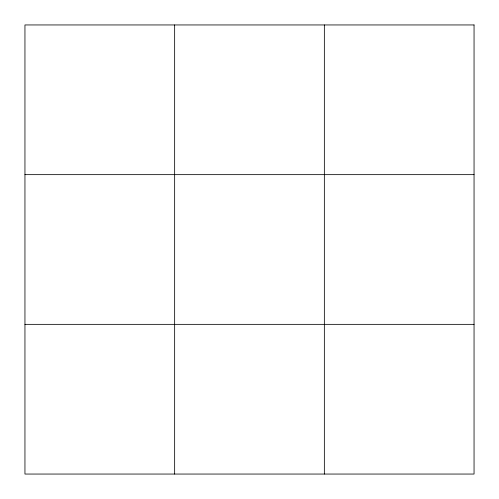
<?xml version="1.0" encoding="UTF-8"?>
<svg xmlns="http://www.w3.org/2000/svg" width="499" height="499" viewBox="0 0 499 499"><rect width="100%" height="100%" fill="white"/><g stroke="black" fill="none" stroke-linecap="round" stroke-linejoin="round"><path stroke-width="0.75" d="M24.95 174.65L474.05 174.65M24.95 324.35L474.05 324.35M324.35 24.95L324.35 474.05M174.65 24.95L174.65 474.05M474.05 24.95L24.95 24.95L24.95 474.05L474.05 474.05L474.05 24.95"/></g></svg>
